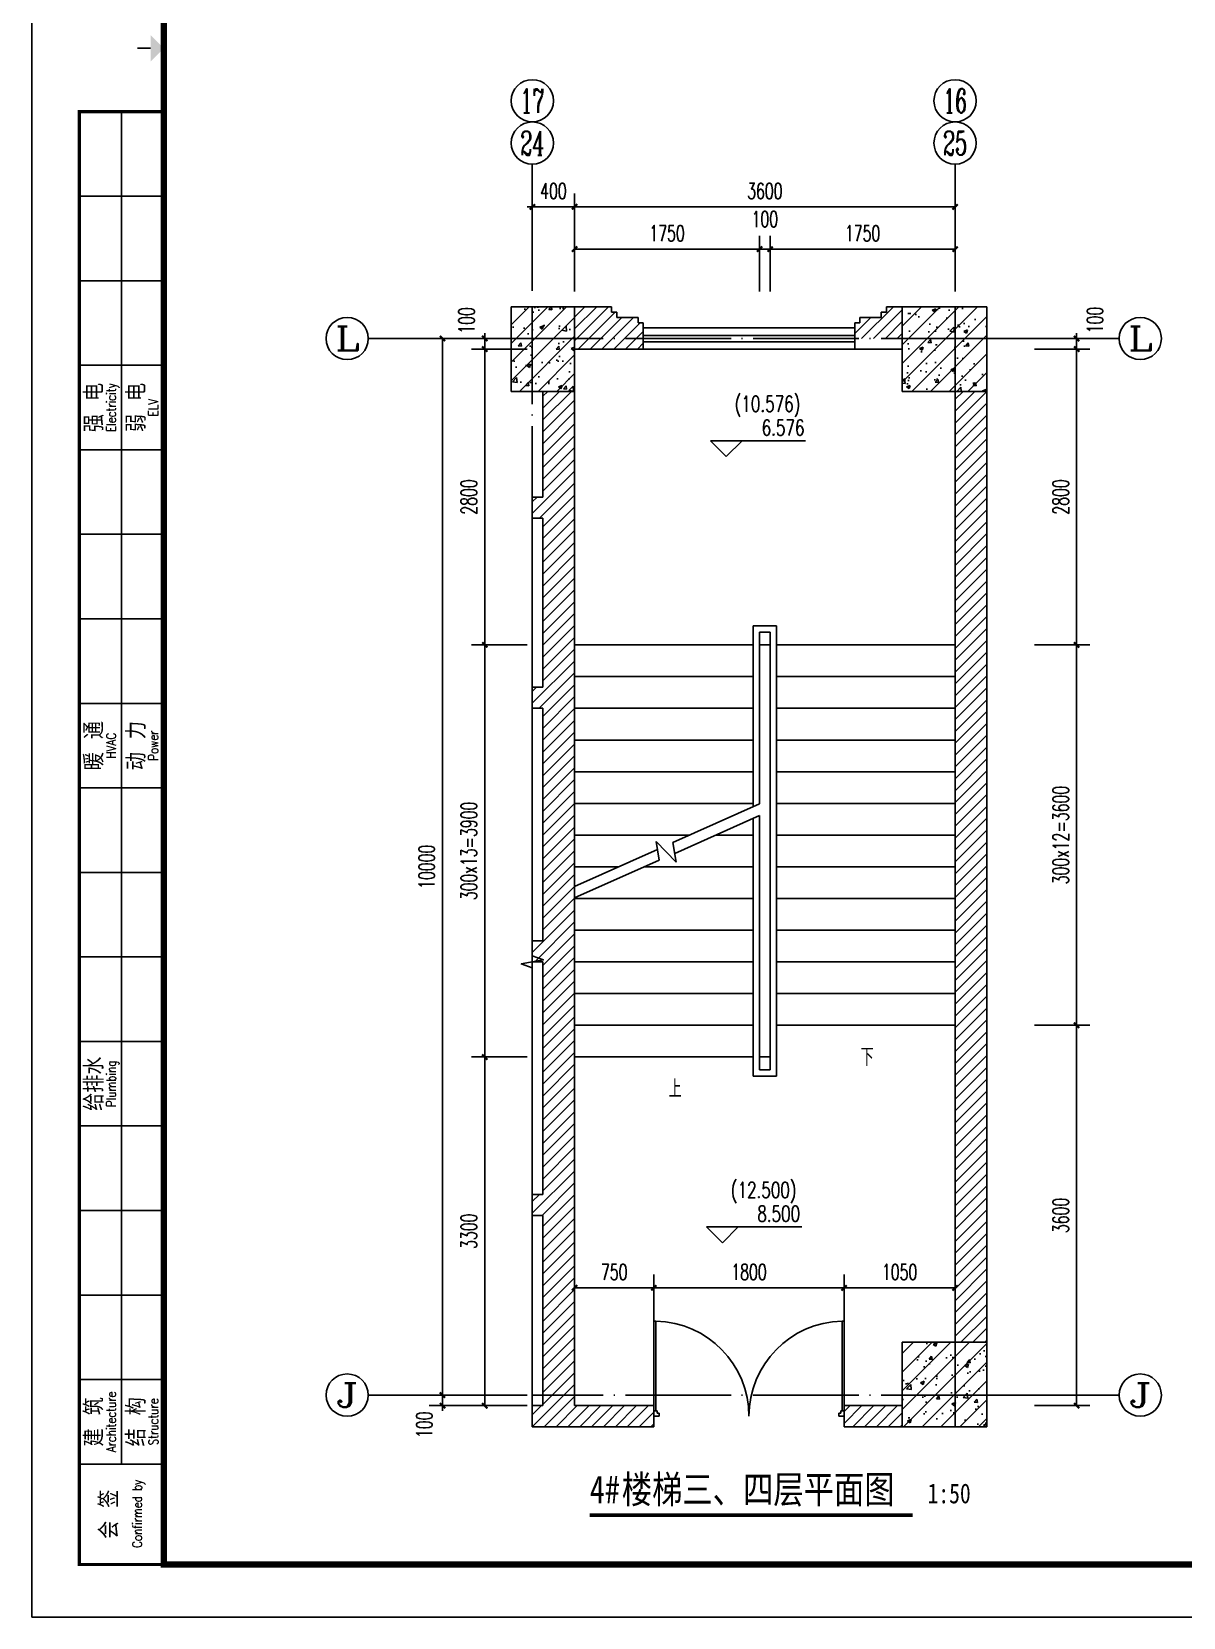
# Model space of a CAD drawing. Extents: x 307762 to 522490, y -326758 to -245675.
# Drawn here: x 480440 to 491335, y -275375 to -260368 of the extents above; entities that cross this region are included whole.
import ezdxf
from ezdxf.enums import TextEntityAlignment as Align

# ---------------------------------------------------------------- set-up
doc = ezdxf.new("R2010")
doc.units = 0
doc.header["$LTSCALE"] = 1000
doc.header["$MEASUREMENT"] = 0
doc.linetypes.add('DOTE', pattern=[2.42, 2, -0.2, 0.02, -0.2])
doc.layers.get('0').update_dxf_attribs({"linetype": 'CONTINUOUS'})
doc.layers.get('Defpoints').update_dxf_attribs({"color": 6, "linetype": 'CONTINUOUS'})
for name, color, linetype in [('A-墙线', 2, 'CONTINUOUS'), ('A-外窗', 145, 'CONTINUOUS'), ('A-门', 167, 'CONTINUOUS'), ('AXIS', 3, 'CONTINUOUS'), ('AXIS_TEXT', 7, 'CONTINUOUS'), ('COLUMN', 2, 'CONTINUOUS'), ('DIM_ELEV', 3, 'CONTINUOUS'), ('DIM_SYMB', 3, 'CONTINUOUS'), ('DOTE', 1, 'DOTE'), ('PUB_DIM', 3, 'CONTINUOUS'), ('PUB_HATCH', 250, 'CONTINUOUS'), ('PUB_TEXT', 7, 'CONTINUOUS'), ('STAIR', 4, 'CONTINUOUS'), ('图框', 85, 'CONTINUOUS')]:
    doc.layers.add(name, color=color, linetype=linetype)
doc.styles.add('_TCH_AXIS', font='COMPLEX', dxfattribs={"bigfont": 'GBCBIG'})
doc.styles.add('_TCH_DIM', font='SIMPLEX', dxfattribs={"bigfont": 'GBCBIG'})
doc.styles.add('COMPLEX', font='COMPLEX')
doc.styles.add('DIM_FONT', font='SIMPLEX.shx', dxfattribs={"width": 0.65})
doc.styles.add('TKZ2_tjkts.shx', font='tjromant.shx', dxfattribs={"bigfont": 'tjkts.shx'})
doc.styles.add('房间名称', font='simhei.ttf', dxfattribs={"width": 0.8})
doc.dimstyles.new('DIMN50', dxfattribs={"dimscale": 0.5, "dimtxt": 300, "dimasz": 100, "dimexe": 250, "dimexo": 300, "dimgap": 150, "dimtad": 1, "dimdec": 0, "dimzin": 0, "dimdsep": 46, "dimtxsty": 'DIM_FONT', "dimblk": 'ARCHTICK', "dimcen": 0.09, "dimclrt": 7, "dimazin": 2, "dimtfac": 1, "dimtdec": 0, "dimtix": 1, "dimtmove": 2, "dimatfit": 3, "dimfxl": 0, "dimtolj": 1, "dimtzin": 0, "dimarcsym": 0})
pattern_1 = [(45, (0, 0), (-88.388348, 88.388348), []), (50, (0, 0), (358.63009, -31.37607), [37.5, -412.5]), (355, (0, 0), (-69.37567, 376.09607), [30, -330]), (100.4514, (29.9, -2.6), (289.2547, 344.71977), [31.8701, -350.57106]), (46.1842, (0, 100), (533.62052, -82.7595), [56.25, -618.75]), (96.6356, (44.47, 93.1), (467.33135, 487.05894), [47.80514, -525.8565]), (351.1842, (0, 100), (467.33097, 487.0593), [45, -495]), (21, (50, 75), (298.45353, -201.30945), [37.5, -412.5]), (326, (50, 75), (121.65767, 362.57502), [30, -330]), (71.4514, (74.87, 58.22), (420.11131, 161.26525), [31.8701, -350.57106]), (37.5, (0, 0), (6.079928, 166.446927), [0, -326, 0, -335, 0, -331.25]), (7.5, (0, 0), (131.53477, 197.205856), [0, -191, 0, -318.5, 0, -126.25]), (327.5, (-111.5, 0), (266.911218, -11.277436), [0, -125, 0, -390, 0, -517.5]), (317.5, (-161.5, 0), (291.59308, 50.05249), [0, -162.5, 0, -259, 0, -367.5])]

# ---------------------------------------------------------------- blocks, each defined once
blk = doc.blocks.new('m1800')
at = {"layer": 'A-墙线'}
for p, q in [((-900, -100), (-900, 100)), ((900, -100), (900, 100))]:
    blk.add_line(p, q, dxfattribs=at)
at = {"layer": 'A-门'}
for p, q in [((-900, 900), (-900, 0)), ((-900, 900), (-880, 900)), ((-880, 900), (-880, 50)), ((880, 900), (880, 50)), ((900, 900), (880, 900)), ((900, 900), (900, 0)), ((-900, 50), (-870, 50)), ((-900, 0), (-850, 0)), ((-870, 50), (-870, 30)), ((-870, 30), (-850, 30)), ((-850, 30), (-850, 0)), ((850, 30), (850, 0)), ((870, 30), (850, 30)), ((900, 0), (850, 0)), ((870, 50), (870, 30)), ((900, 50), (870, 50))]:
    blk.add_line(p, q, dxfattribs=at)
for centre, start, end in [((-900, 0), 0, 88.7267), ((900, 0), 91.2733, 180)]:
    blk.add_arc(centre, 900, start, end, dxfattribs=at)
blk = doc.blocks.new('TJAD_TK_A1')
for p, q in [((517.38, 385.45), (517.38, 641.45)), ((509.38, 625.45), (525.38, 625.45)), ((509.38, 609.45), (525.38, 609.45)), ((509.38, 593.45), (525.38, 593.45)), ((509.38, 577.45), (525.38, 577.45)), ((509.38, 561.45), (525.38, 561.45)), ((509.38, 545.45), (525.38, 545.45)), ((509.38, 529.45), (525.38, 529.45)), ((509.38, 513.45), (525.38, 513.45)), ((509.38, 497.45), (525.38, 497.45)), ((509.38, 481.45), (525.38, 481.45)), ((509.38, 465.45), (525.38, 465.45)), ((509.38, 449.45), (525.38, 449.45)), ((509.38, 433.45), (525.38, 433.45)), ((509.38, 417.45), (525.38, 417.45)), ((509.38, 401.45), (525.38, 401.45)), ((517.38, 401.45), (517.38, 385.45)), ((509.38, 385.45), (525.38, 385.45))]:
    blk.add_line(p, q)
at = {"layer": '图框'}
for q in [(500.38, 950.45), (1341.38, 356.45)]:
    blk.add_line((500.38, 356.45), q, dxfattribs=at)
at = {"layer": '图框', "const_width": 1.2}
blk.add_lwpolyline([(1331.38, 940.45), (525.38, 940.45), (525.38, 366.45), (1331.38, 366.45)], close=True, dxfattribs=at)
at = {"layer": '图框'}
for points, const_width in [([(522.88, 653.45), (520.38, 653.45)], 0.3), ([(525.38, 366.45), (509.38, 366.45), (509.38, 641.45), (525.38, 641.45)], 0.6)]:
    blk.add_lwpolyline(points, dxfattribs=dict(at, const_width=const_width))
blk.add_solid([(522.88, 650.95), (522.88, 655.95), (525.38, 653.45)], dxfattribs=at)
at = {"style": 'TKZ2_tjkts.shx'}
for s, p in [('强 电', (512.17, 585.45)), ('弱 电', (520.17, 585.45)), ('暖 通', (512.17, 521.45)), ('动 力', (520.17, 521.45)), ('给排水', (512.17, 457.45)), ('建 筑', (512.17, 393.45)), ('结 构', (520.17, 393.45)), ('会 签', (515, 375.95))]:
    blk.add_text(s, height=3.6, rotation=90, dxfattribs=at).set_placement(p, align=Align.MIDDLE_CENTER)
at = {"style": 'TKZ2_tjkts.shx', "width": 0.8}
for s, p in [('Electricity', (515.4, 585.45)), ('ELV', (523.4, 585.45)), ('HVAC', (515.4, 521.45)), ('Power', (523.4, 521.45)), ('Plumbing', (515.4, 457.45)), ('Architecture', (515.4, 393.45)), ('Structure', (523.4, 393.45)), ('Confirmed by', (520.33, 376.06))]:
    blk.add_text(s, height=1.8, rotation=90, dxfattribs=at).set_placement(p, align=Align.MIDDLE_CENTER)
blk = doc.blocks.new('_ArchTick')
at = {"color": 0, "linetype": 'ByBlock', "const_width": 0.4}
blk.add_lwpolyline([(-0.5, -0.5), (0.5, 0.5)], dxfattribs=at)
blk = doc.blocks.new('*D244')
at = {"layer": 'Defpoints', "color": 0}
for p in [(486326, -272257), (485576, -273372), (486326, -273372)]:
    blk.add_point(p, dxfattribs=at)
at = {"layer": 'PUB_DIM', "color": 0, "lineweight": -2}
for p, q in [((485576, -273222), (485576, -272132)), ((486326, -273222), (486326, -272132)), ((485576, -272257), (486326, -272257))]:
    blk.add_line(p, q, dxfattribs=at)
at = {"layer": 'PUB_DIM', "color": 0, "lineweight": -2, "xscale": 50, "yscale": 50, "zscale": 50}
for p, rotation in [((485576, -272257), 179.9997668628941), ((486326, -272257), 359.9997668628941)]:
    blk.add_blockref('_ArchTick', p, dxfattribs=dict(at, rotation=rotation))
at = {"layer": 'PUB_DIM', "color": 7, "insert": (485951, -272107), "char_height": 150, "attachment_point": 5, "rotation": 359.9998, "style": 'DIM_FONT'}
blk.add_mtext('\\A1;750', dxfattribs=at)
blk = doc.blocks.new('*D245')
at = {"layer": 'Defpoints', "color": 0}
for p in [(488126, -272257), (486326, -273372), (488126, -273372)]:
    blk.add_point(p, dxfattribs=at)
at = {"layer": 'PUB_DIM', "color": 0, "lineweight": -2}
for p, q in [((486326, -273222), (486326, -272132)), ((488126, -273222), (488126, -272132)), ((486326, -272257), (488126, -272257))]:
    blk.add_line(p, q, dxfattribs=at)
at = {"layer": 'PUB_DIM', "color": 0, "lineweight": -2, "xscale": 50, "yscale": 50, "zscale": 50}
for p, rotation in [((486326, -272257), 179.9997668628938), ((488126, -272257), 359.9997668628939)]:
    blk.add_blockref('_ArchTick', p, dxfattribs=dict(at, rotation=rotation))
at = {"layer": 'PUB_DIM', "color": 7, "insert": (487226, -272107), "char_height": 150, "attachment_point": 5, "rotation": 359.9998, "style": 'DIM_FONT'}
blk.add_mtext('\\A1;1800', dxfattribs=at)
blk = doc.blocks.new('*D246')
at = {"layer": 'Defpoints', "color": 0}
for p in [(489176, -272257), (488126, -273372), (489176, -273372)]:
    blk.add_point(p, dxfattribs=at)
at = {"layer": 'PUB_DIM', "color": 0, "lineweight": -2}
for p, q in [((488126, -273222), (488126, -272132)), ((489176, -273222), (489176, -272132)), ((488126, -272257), (489176, -272257))]:
    blk.add_line(p, q, dxfattribs=at)
at = {"layer": 'PUB_DIM', "color": 0, "lineweight": -2, "xscale": 50, "yscale": 50, "zscale": 50}
for p, rotation in [((488126, -272257), 179.999766862893), ((489176, -272257), 359.9997668628931)]:
    blk.add_blockref('_ArchTick', p, dxfattribs=dict(at, rotation=rotation))
at = {"layer": 'PUB_DIM', "color": 7, "insert": (488651, -272107), "char_height": 150, "attachment_point": 5, "rotation": 359.9998, "style": 'DIM_FONT'}
blk.add_mtext('\\A1;1050', dxfattribs=at)
blk = doc.blocks.new('*D669')
at = {"layer": 'AXIS', "color": 0, "lineweight": -2}
for p, q in [((489926, -269772), (490451, -269772)), ((490326, -273372), (490326, -269772)), ((489926, -273372), (490451, -273372))]:
    blk.add_line(p, q, dxfattribs=at)
at = {"layer": 'Defpoints', "color": 0}
for p in [(489776, -269772), (490326, -269772), (489776, -273372)]:
    blk.add_point(p, dxfattribs=at)
at = {"layer": 'AXIS', "color": 0, "lineweight": -2, "xscale": 50, "yscale": 50, "zscale": 50}
for p, rotation in [((490326, -269772), 90), ((490326, -273372), 270)]:
    blk.add_blockref('_ArchTick', p, dxfattribs=dict(at, rotation=rotation))
at = {"layer": 'AXIS', "color": 7, "insert": (490176, -271572), "char_height": 150, "attachment_point": 5, "rotation": 90, "style": 'DIM_FONT'}
blk.add_mtext('\\A1;3600', dxfattribs=at)
blk = doc.blocks.new('*D670')
at = {"layer": 'AXIS', "color": 0, "lineweight": -2}
for p, q in [((489926, -266172), (490451, -266172)), ((490326, -269772), (490326, -266172)), ((489926, -269772), (490451, -269772))]:
    blk.add_line(p, q, dxfattribs=at)
at = {"layer": 'Defpoints', "color": 0}
for p in [(489776, -266172), (490326, -266172), (489776, -269772)]:
    blk.add_point(p, dxfattribs=at)
at = {"layer": 'AXIS', "color": 0, "lineweight": -2, "xscale": 50, "yscale": 50, "zscale": 50}
for p, rotation in [((490326, -266172), 90), ((490326, -269772), 270)]:
    blk.add_blockref('_ArchTick', p, dxfattribs=dict(at, rotation=rotation))
at = {"layer": 'AXIS', "color": 7, "insert": (490176, -267972), "char_height": 150, "attachment_point": 5, "rotation": 90, "style": 'DIM_FONT'}
blk.add_mtext('\\A1;300x12=3600', dxfattribs=at)
blk = doc.blocks.new('*D671')
at = {"layer": 'AXIS', "color": 0, "lineweight": -2}
for p, q in [((489926, -263372), (490451, -263372)), ((490326, -266172), (490326, -263372)), ((489926, -266172), (490451, -266172))]:
    blk.add_line(p, q, dxfattribs=at)
at = {"layer": 'Defpoints', "color": 0}
for p in [(489776, -263372), (490326, -263372), (489776, -266172)]:
    blk.add_point(p, dxfattribs=at)
at = {"layer": 'AXIS', "color": 0, "lineweight": -2, "xscale": 50, "yscale": 50, "zscale": 50}
for p, rotation in [((490326, -263372), 90), ((490326, -266172), 270)]:
    blk.add_blockref('_ArchTick', p, dxfattribs=dict(at, rotation=rotation))
at = {"layer": 'AXIS', "color": 7, "insert": (490176, -264772), "char_height": 150, "attachment_point": 5, "rotation": 90, "style": 'DIM_FONT'}
blk.add_mtext('\\A1;2800', dxfattribs=at)
blk = doc.blocks.new('*D672')
at = {"layer": 'AXIS', "color": 0, "lineweight": -2}
for p, q in [((489926, -263272), (490451, -263272)), ((490326, -263272), (490326, -263222)), ((490326, -263372), (490326, -263272)), ((489926, -263372), (490451, -263372)), ((490326, -263372), (490326, -263422))]:
    blk.add_line(p, q, dxfattribs=at)
at = {"layer": 'Defpoints', "color": 0}
for p in [(489776, -263272), (490326, -263272), (489776, -263372)]:
    blk.add_point(p, dxfattribs=at)
at = {"layer": 'AXIS', "color": 0, "lineweight": -2, "xscale": 50, "yscale": 50, "zscale": 50}
for p, rotation in [((490326, -263272), 270), ((490326, -263372), 90)]:
    blk.add_blockref('_ArchTick', p, dxfattribs=dict(at, rotation=rotation))
at = {"layer": 'AXIS', "color": 7, "insert": (490499, -263097), "char_height": 150, "attachment_point": 5, "rotation": 90, "style": 'DIM_FONT'}
blk.add_mtext('\\A1;100', dxfattribs=at)
blk = doc.blocks.new('*D673')
at = {"layer": 'AXIS', "color": 0, "lineweight": -2}
for p, q in [((485176, -262426), (485176, -261901)), ((485576, -262426), (485576, -261901)), ((485176, -262026), (485126, -262026)), ((485176, -262026), (485576, -262026)), ((485576, -262026), (485626, -262026))]:
    blk.add_line(p, q, dxfattribs=at)
at = {"layer": 'Defpoints', "color": 0}
for p in [(485576, -262026), (485176, -262576), (485576, -262576)]:
    blk.add_point(p, dxfattribs=at)
at = {"layer": 'AXIS', "color": 0, "lineweight": -2, "xscale": 50, "yscale": 50, "zscale": 50}
blk.add_blockref('_ArchTick', (485176, -262026), dxfattribs=at)
at = {"layer": 'AXIS', "color": 0, "lineweight": -2, "xscale": 50, "yscale": 50, "zscale": 50, "rotation": 180}
blk.add_blockref('_ArchTick', (485576, -262026), dxfattribs=at)
at = {"layer": 'AXIS', "color": 7, "insert": (485376, -261876), "char_height": 150, "attachment_point": 5, "style": 'DIM_FONT'}
blk.add_mtext('\\A1;400', dxfattribs=at)
blk = doc.blocks.new('*D674')
at = {"layer": 'AXIS', "color": 0, "lineweight": -2}
for p, q in [((485576, -262426), (485576, -261901)), ((489176, -262426), (489176, -261901)), ((485576, -262026), (489176, -262026))]:
    blk.add_line(p, q, dxfattribs=at)
at = {"layer": 'Defpoints', "color": 0}
for p in [(489176, -262026), (485576, -262576), (489176, -262576)]:
    blk.add_point(p, dxfattribs=at)
at = {"layer": 'AXIS', "color": 0, "lineweight": -2, "xscale": 50, "yscale": 50, "zscale": 50, "rotation": 180}
blk.add_blockref('_ArchTick', (485576, -262026), dxfattribs=at)
at = {"layer": 'AXIS', "color": 0, "lineweight": -2, "xscale": 50, "yscale": 50, "zscale": 50}
blk.add_blockref('_ArchTick', (489176, -262026), dxfattribs=at)
at = {"layer": 'AXIS', "color": 7, "insert": (487376, -261876), "char_height": 150, "attachment_point": 5, "style": 'DIM_FONT'}
blk.add_mtext('\\A1;3600', dxfattribs=at)
blk = doc.blocks.new('*D675')
at = {"layer": 'AXIS', "color": 0, "lineweight": -2}
for p, q in [((485576, -262826), (485576, -262301)), ((487326, -262826), (487326, -262301)), ((485576, -262426), (487326, -262426))]:
    blk.add_line(p, q, dxfattribs=at)
at = {"layer": 'Defpoints', "color": 0}
for p in [(487326, -262426), (485576, -262976), (487326, -262976)]:
    blk.add_point(p, dxfattribs=at)
at = {"layer": 'AXIS', "color": 0, "lineweight": -2, "xscale": 50, "yscale": 50, "zscale": 50, "rotation": 180}
blk.add_blockref('_ArchTick', (485576, -262426), dxfattribs=at)
at = {"layer": 'AXIS', "color": 0, "lineweight": -2, "xscale": 50, "yscale": 50, "zscale": 50}
blk.add_blockref('_ArchTick', (487326, -262426), dxfattribs=at)
at = {"layer": 'AXIS', "color": 7, "insert": (486451, -262276), "char_height": 150, "attachment_point": 5, "style": 'DIM_FONT'}
blk.add_mtext('\\A1;1750', dxfattribs=at)
blk = doc.blocks.new('*D676')
at = {"layer": 'AXIS', "color": 0, "lineweight": -2}
for p, q in [((487326, -262826), (487326, -262301)), ((487426, -262826), (487426, -262301)), ((487326, -262426), (487276, -262426)), ((487326, -262426), (487426, -262426)), ((487426, -262426), (487476, -262426))]:
    blk.add_line(p, q, dxfattribs=at)
at = {"layer": 'Defpoints', "color": 0}
for p in [(487426, -262426), (487326, -262976), (487426, -262976)]:
    blk.add_point(p, dxfattribs=at)
at = {"layer": 'AXIS', "color": 0, "lineweight": -2, "xscale": 50, "yscale": 50, "zscale": 50}
blk.add_blockref('_ArchTick', (487326, -262426), dxfattribs=at)
at = {"layer": 'AXIS', "color": 0, "lineweight": -2, "xscale": 50, "yscale": 50, "zscale": 50, "rotation": 180}
blk.add_blockref('_ArchTick', (487426, -262426), dxfattribs=at)
at = {"layer": 'AXIS', "color": 7, "insert": (487376, -262142), "char_height": 150, "attachment_point": 5, "style": 'DIM_FONT'}
blk.add_mtext('\\A1;100', dxfattribs=at)
blk = doc.blocks.new('*D677')
at = {"layer": 'AXIS', "color": 0, "lineweight": -2}
for p, q in [((487426, -262826), (487426, -262301)), ((489176, -262826), (489176, -262301)), ((487426, -262426), (489176, -262426))]:
    blk.add_line(p, q, dxfattribs=at)
at = {"layer": 'Defpoints', "color": 0}
for p in [(489176, -262426), (487426, -262976), (489176, -262976)]:
    blk.add_point(p, dxfattribs=at)
at = {"layer": 'AXIS', "color": 0, "lineweight": -2, "xscale": 50, "yscale": 50, "zscale": 50, "rotation": 180}
blk.add_blockref('_ArchTick', (487426, -262426), dxfattribs=at)
at = {"layer": 'AXIS', "color": 0, "lineweight": -2, "xscale": 50, "yscale": 50, "zscale": 50}
blk.add_blockref('_ArchTick', (489176, -262426), dxfattribs=at)
at = {"layer": 'AXIS', "color": 7, "insert": (488301, -262276), "char_height": 150, "attachment_point": 5, "style": 'DIM_FONT'}
blk.add_mtext('\\A1;1750', dxfattribs=at)
blk = doc.blocks.new('*D678')
at = {"layer": 'AXIS', "color": 0, "lineweight": -2}
for p, q in [((485126, -270072), (484601, -270072)), ((484726, -273372), (484726, -270072)), ((485126, -273372), (484601, -273372))]:
    blk.add_line(p, q, dxfattribs=at)
at = {"layer": 'Defpoints', "color": 0}
for p in [(484726, -270072), (485276, -270072), (485276, -273372)]:
    blk.add_point(p, dxfattribs=at)
at = {"layer": 'AXIS', "color": 0, "lineweight": -2, "xscale": 50, "yscale": 50, "zscale": 50}
for p, rotation in [((484726, -270072), 90), ((484726, -273372), 270)]:
    blk.add_blockref('_ArchTick', p, dxfattribs=dict(at, rotation=rotation))
at = {"layer": 'AXIS', "color": 7, "insert": (484576, -271722), "char_height": 150, "attachment_point": 5, "rotation": 90, "style": 'DIM_FONT'}
blk.add_mtext('\\A1;3300', dxfattribs=at)
blk = doc.blocks.new('*D679')
at = {"layer": 'AXIS', "color": 0, "lineweight": -2}
for p, q in [((485126, -266172), (484601, -266172)), ((484726, -270072), (484726, -266172)), ((485126, -270072), (484601, -270072))]:
    blk.add_line(p, q, dxfattribs=at)
at = {"layer": 'Defpoints', "color": 0}
for p in [(484726, -266172), (485276, -266172), (485276, -270072)]:
    blk.add_point(p, dxfattribs=at)
at = {"layer": 'AXIS', "color": 0, "lineweight": -2, "xscale": 50, "yscale": 50, "zscale": 50}
for p, rotation in [((484726, -266172), 90), ((484726, -270072), 270)]:
    blk.add_blockref('_ArchTick', p, dxfattribs=dict(at, rotation=rotation))
at = {"layer": 'AXIS', "color": 7, "insert": (484576, -268122), "char_height": 150, "attachment_point": 5, "rotation": 90, "style": 'DIM_FONT'}
blk.add_mtext('\\A1;300x13=3900', dxfattribs=at)
blk = doc.blocks.new('*D680')
at = {"layer": 'AXIS', "color": 0, "lineweight": -2}
for p, q in [((485126, -263372), (484601, -263372)), ((484726, -266172), (484726, -263372)), ((485126, -266172), (484601, -266172))]:
    blk.add_line(p, q, dxfattribs=at)
at = {"layer": 'Defpoints', "color": 0}
for p in [(484726, -263372), (485276, -263372), (485276, -266172)]:
    blk.add_point(p, dxfattribs=at)
at = {"layer": 'AXIS', "color": 0, "lineweight": -2, "xscale": 50, "yscale": 50, "zscale": 50}
for p, rotation in [((484726, -263372), 90), ((484726, -266172), 270)]:
    blk.add_blockref('_ArchTick', p, dxfattribs=dict(at, rotation=rotation))
at = {"layer": 'AXIS', "color": 7, "insert": (484576, -264772), "char_height": 150, "attachment_point": 5, "rotation": 90, "style": 'DIM_FONT'}
blk.add_mtext('\\A1;2800', dxfattribs=at)
blk = doc.blocks.new('*D681')
at = {"layer": 'AXIS', "color": 0, "lineweight": -2}
for p, q in [((485126, -263272), (484601, -263272)), ((484726, -263272), (484726, -263222)), ((484726, -263372), (484726, -263272)), ((485126, -263372), (484601, -263372)), ((484726, -263372), (484726, -263422))]:
    blk.add_line(p, q, dxfattribs=at)
at = {"layer": 'Defpoints', "color": 0}
for p in [(484726, -263272), (485276, -263272), (485276, -263372)]:
    blk.add_point(p, dxfattribs=at)
at = {"layer": 'AXIS', "color": 0, "lineweight": -2, "xscale": 50, "yscale": 50, "zscale": 50}
for p, rotation in [((484726, -263272), 270), ((484726, -263372), 90)]:
    blk.add_blockref('_ArchTick', p, dxfattribs=dict(at, rotation=rotation))
at = {"layer": 'AXIS', "color": 7, "insert": (484554, -263101), "char_height": 150, "attachment_point": 5, "rotation": 90, "style": 'DIM_FONT'}
blk.add_mtext('\\A1;100', dxfattribs=at)
blk = doc.blocks.new('*D682')
at = {"layer": 'AXIS', "color": 0, "lineweight": -2}
for p, q in [((485126, -273272), (484201, -273272)), ((484326, -273272), (484326, -273222)), ((484326, -273372), (484326, -273272)), ((485126, -273372), (484201, -273372)), ((484326, -273372), (484326, -273422))]:
    blk.add_line(p, q, dxfattribs=at)
at = {"layer": 'Defpoints', "color": 0}
for p in [(484326, -273272), (485276, -273272), (485276, -273372)]:
    blk.add_point(p, dxfattribs=at)
at = {"layer": 'AXIS', "color": 0, "lineweight": -2, "xscale": 50, "yscale": 50, "zscale": 50}
for p, rotation in [((484326, -273272), 270), ((484326, -273372), 90)]:
    blk.add_blockref('_ArchTick', p, dxfattribs=dict(at, rotation=rotation))
at = {"layer": 'AXIS', "color": 7, "insert": (484154, -273553), "char_height": 150, "attachment_point": 5, "rotation": 90, "style": 'DIM_FONT'}
blk.add_mtext('\\A1;100', dxfattribs=at)
blk = doc.blocks.new('*D683')
at = {"layer": 'AXIS', "color": 0, "lineweight": -2}
for p, q in [((485126, -263272), (484201, -263272)), ((484326, -273272), (484326, -263272)), ((485126, -273272), (484201, -273272))]:
    blk.add_line(p, q, dxfattribs=at)
at = {"layer": 'Defpoints', "color": 0}
for p in [(484326, -263272), (485276, -263272), (485276, -273272)]:
    blk.add_point(p, dxfattribs=at)
at = {"layer": 'AXIS', "color": 0, "lineweight": -2, "xscale": 50, "yscale": 50, "zscale": 50}
for p, rotation in [((484326, -263272), 90), ((484326, -273272), 270)]:
    blk.add_blockref('_ArchTick', p, dxfattribs=dict(at, rotation=rotation))
at = {"layer": 'AXIS', "color": 7, "insert": (484176, -268272), "char_height": 150, "attachment_point": 5, "rotation": 90, "style": 'DIM_FONT'}
blk.add_mtext('\\A1;10000', dxfattribs=at)
blk = doc.blocks.new('_AXISO')
blk.add_circle((0, 0), 0.5)
at = {"layer": 'AXIS_TEXT', "style": 'COMPLEX', "width": 1.041667}
blk.add_attdef('A', text='', height=0.56, dxfattribs=at).set_placement((-0.25, -0.28), (0.25, -0.28), align=Align.FIT)

msp = doc.modelspace()

# ---------------------------------------------------------------- hatches: boundary and pattern name
at = {"layer": 'PUB_HATCH'}
h = msp.add_hatch(dxfattribs=at)
h.set_pattern_fill('钢筋混凝土', color=256, scale=50, style=0)
h.set_pattern_definition(pattern_1)
h.paths.add_polyline_path([(484976, -262972.1), (484976, -263772.1), (485576, -263772.1), (485576, -262972.1)])
h = msp.add_hatch(dxfattribs=at)
h.set_pattern_fill('ANSI31', color=256, scale=50, style=0)
h.set_pattern_definition([(45, (485176.02, -273572.145), (-56.1266, 56.1266), [])])
h.paths.add_polyline_path([(485576, -263772.1), (485276, -263772.1), (485276, -264772.1), (485176, -264772.1), (485176, -264972.1), (485276, -264972.1), (485276, -266572.1), (485176, -266572.1), (485176, -266772.1), (485276, -266772.1), (485276, -268972.1), (485176, -268972.1), (485176, -269172.1), (485276, -269172.1), (485276, -271372.1), (485176, -271372.1), (485176, -271572.1), (485276, -271572.1), (485276, -273272.1), (485576, -273272.1)])
h.paths.add_polyline_path([(486226, -263122.1), (486176, -263122.1), (486176, -263072.1), (485976, -263072.1), (485976, -263022.1), (485926, -263022.1), (485926, -262972.1), (485576, -262972.1), (485576, -263272.1), (486226, -263272.1)])
h.paths.add_polyline_path([(486226, -263272.1), (485576, -263272.1), (485576, -263372.1), (486226, -263372.1)])
h.paths.add_polyline_path([(488676, -262972.1), (488526, -262972.1), (488526, -263022.1), (488476, -263022.1), (488476, -263072.1), (488276, -263072.1), (488276, -263122.1), (488226, -263122.1), (488226, -263272.1), (488676, -263272.1)])
h.paths.add_polyline_path([(489476, -263772.1), (489176, -263772.1), (489176, -272772.1), (489476, -272772.1)])
h.paths.add_polyline_path([(488676, -273372.1), (488126, -273372.1), (488126, -273572.1), (488676, -273572.1)])
h.paths.add_polyline_path([(486326, -273372.1), (485576, -273372.1), (485576, -273272.1), (485276, -273272.1), (485276, -273372.1), (485176, -273372.1), (485176, -273572.1), (486326, -273572.1)])
h = msp.add_hatch(dxfattribs=at)
h.set_pattern_fill('钢筋混凝土', color=256, scale=50, style=0)
h.set_pattern_definition(pattern_1)
h.paths.add_polyline_path([(488676, -262972.1), (488676, -263772.1), (489476, -263772.1), (489476, -262972.1)])
h = msp.add_hatch(dxfattribs=at)
h.set_pattern_fill('钢筋混凝土', color=256, scale=50, style=0)
h.set_pattern_definition(pattern_1)
h.paths.add_polyline_path([(488676, -272772.1), (488676, -273572.1), (489476, -273572.1), (489476, -272772.1)])

# ---------------------------------------------------------------- linework, layer by layer
at = {"layer": 'A-墙线'}
for p, q in [((485576, -262972.1), (485926, -262972.1)), ((485926, -262972.1), (485926, -263022.1)), ((485926, -263022.1), (485976, -263022.1)), ((485976, -263022.1), (485976, -263072.1)), ((488476, -263022.1), (488476, -263072.1)), ((488526, -263022.1), (488476, -263022.1)), ((488526, -262972.1), (488526, -263022.1)), ((488526, -262972.1), (488676, -262972.1)), ((485976, -263072.1), (486176, -263072.1)), ((486176, -263072.1), (486176, -263122.1)), ((486176, -263122.1), (486226, -263122.1)), ((486226, -263122.1), (486226, -263372.1)), ((488276, -263122.1), (488226, -263122.1)), ((488226, -263122.1), (488226, -263372.1)), ((488276, -263072.1), (488276, -263122.1)), ((488476, -263072.1), (488276, -263072.1)), ((485576, -263372.1), (486226, -263372.1)), ((488226, -263372.1), (488676, -263372.1)), ((485576, -273372.1), (485576, -263572.1)), ((485276, -264772.1), (485276, -263772.1)), ((489176, -272772.1), (489176, -263772.1)), ((489476, -272772.1), (489476, -263772.1)), ((485176, -264772.1), (485276, -264772.1)), ((485176, -264972.1), (485276, -264972.1)), ((485276, -266572.1), (485276, -264972.1)), ((485176, -266572.1), (485276, -266572.1)), ((485176, -266772.1), (485276, -266772.1)), ((485276, -268972.1), (485276, -266772.1)), ((485176, -268972.1), (485276, -268972.1)), ((485176, -269172.1), (485276, -269172.1)), ((485276, -271372.1), (485276, -269172.1)), ((485176, -271372.1), (485276, -271372.1)), ((485176, -271572.1), (485276, -271572.1)), ((485276, -273372.1), (485276, -271572.1)), ((485176, -273372.1), (485276, -273372.1)), ((485576, -273372.1), (486326, -273372.1)), ((488126, -273372.1), (488676, -273372.1)), ((485176, -273572.1), (486326, -273572.1)), ((488126, -273572.1), (488676, -273572.1))]:
    msp.add_line(p, q, dxfattribs=at)
at = {"layer": 'A-外窗'}
for p, q in [((486226, -263172.1), (488226, -263172.1)), ((486226, -263242.1), (488226, -263242.1)), ((486226, -263302.1), (488226, -263302.1)), ((486226, -263372.1), (488226, -263372.1))]:
    msp.add_line(p, q, dxfattribs=at)
at = {"layer": 'AXIS'}
for p, q in [((485176, -261222.1), (485176, -261222.1)), ((489176, -261222.1), (489176, -261222.1)), ((485176, -262822.1), (485176, -261622.1)), ((489176, -262822.1), (489176, -261622.1)), ((484826, -263272.1), (483624.3, -263272.1)), ((489476, -263272.1), (490727.8, -263272.1)), ((484826, -273272.1), (483624.3, -273272.1)), ((489476, -273272.1), (490727.8, -273272.1))]:
    msp.add_line(p, q, dxfattribs=at)
at = {"layer": 'COLUMN'}
for p, q in [((484976, -262972.1), (484976, -263772.1)), ((485576, -262972.1), (484976, -262972.1)), ((485576, -263772.1), (485576, -262972.1)), ((488676, -262972.1), (488676, -263772.1)), ((489476, -262972.1), (488676, -262972.1)), ((489476, -263772.1), (489476, -262972.1)), ((484976, -263772.1), (485576, -263772.1)), ((488676, -263772.1), (489476, -263772.1)), ((488676, -272772.1), (488676, -273572.1)), ((489476, -272772.1), (488676, -272772.1)), ((489476, -273572.1), (489476, -272772.1)), ((488676, -273572.1), (489476, -273572.1))]:
    msp.add_line(p, q, dxfattribs=at)
at = {"layer": 'DIM_ELEV'}
for p, q in [((487011, -264389.8), (486861, -264239.8)), ((486861, -264239.8), (487761, -264239.8)), ((487011, -264389.8), (487161, -264239.8)), ((486974.7, -271830.1), (486824.7, -271680.1)), ((486824.7, -271680.1), (487724.7, -271680.1)), ((486974.7, -271830.1), (487124.7, -271680.1))]:
    msp.add_line(p, q, dxfattribs=at)
at = {"layer": 'DIM_SYMB'}
msp.add_lwpolyline([(485176, -264772.1), (485176, -269115.9), (485281, -269154.1), (485071, -269191.1), (485176, -269228.4), (485176, -273572.1)], dxfattribs=at)
for points in [[(488331, -269772.1, 0, 0, 0), (488331.7, -264821.8, 0, 0, 0), (486518.5, -264821.8, 0, 0, 0), (486518.5, -267822.1, 40, 0, 0), (486518.5, -267972.1, 0, 0, 0)], [(486518.5, -270072.1, 0, 0, 0), (486518.5, -268422.1, 40, 0, 0), (486518.5, -268272.1, 0, 0, 0)]]:
    msp.add_lwpolyline(points, format="xyseb", dxfattribs=at)
at = {"layer": 'DIM_SYMB', "const_width": 35}
msp.add_lwpolyline([(485719.6, -274407.7), (488775.1, -274407.7)], dxfattribs=at)
at = {"layer": 'DOTE', "ltscale": 0.5}
for p, q in [((485176, -273572.1), (485176, -262972.1)), ((489176, -273572.1), (489176, -262972.1)), ((489476, -263272.1), (484976, -263272.1)), ((489476, -273272.1), (485176, -273272.1))]:
    msp.add_line(p, q, dxfattribs=at)
at = {"layer": 'PUB_HATCH', "color": 1}
msp.add_lwpolyline([(517989.6, -246175.1), (481689.6, -246175.1), (481689.6, -274875.1), (517989.6, -274875.1)], close=True, dxfattribs=at)
at = {"layer": 'STAIR'}
for p, q in [((487266, -267704.1), (487266, -265992.1)), ((487266, -265992.1), (487486, -265992.1)), ((487326, -267677.4), (487326, -266052.1)), ((487326, -266052.1), (487426, -266052.1)), ((487426, -266052.1), (487426, -270192.1)), ((487486, -265992.1), (487486, -270252.1)), ((485576, -268457.4), (485576, -266172.1)), ((485576, -266172.1), (487266, -266172.1)), ((487326, -267677.4), (487326, -266172.1)), ((487326, -266172.1), (487426, -266172.1)), ((487426, -266172.1), (487426, -269772.1)), ((489176, -266172.1), (487486, -266172.1)), ((489176, -266172.1), (489176, -269772.1)), ((485576, -266472.1), (487266, -266472.1)), ((489176, -266472.1), (487486, -266472.1)), ((485576, -266772.1), (487266, -266772.1)), ((489176, -266772.1), (487486, -266772.1)), ((485576, -267072.1), (487266, -267072.1)), ((489176, -267072.1), (487486, -267072.1)), ((485576, -267372.1), (487266, -267372.1)), ((489176, -267372.1), (487486, -267372.1)), ((485576, -267672.1), (487266, -267672.1)), ((486506.7, -268042.6), (487326, -267677.4)), ((489176, -267672.1), (487486, -267672.1)), ((486523, -268144.8), (487326, -267786.9)), ((487266, -270252.1), (487266, -267813.6)), ((487326, -270072.1), (487326, -267786.9)), ((487326, -270192.1), (487326, -267786.9)), ((485576, -267972.1), (486664.7, -267972.1)), ((486910.4, -267972.1), (487266, -267972.1)), ((489176, -267972.1), (487486, -267972.1)), ((485576, -268457.4), (486360.8, -268107.6)), ((486377.1, -268209.8), (486349.1, -268033.6)), ((486349.1, -268033.6), (486536, -268227)), ((486536, -268227), (486506.7, -268042.6)), ((485576, -268566.9), (486377.1, -268209.8)), ((485576, -268272.1), (485991.7, -268272.1)), ((486237.3, -268272.1), (487266, -268272.1)), ((489176, -268272.1), (487486, -268272.1)), ((485576, -270072.1), (485576, -268566.9)), ((485576, -268572.1), (487266, -268572.1)), ((489176, -268572.1), (487486, -268572.1)), ((485576, -268872.1), (487266, -268872.1)), ((489176, -268872.1), (487486, -268872.1)), ((485576, -269172.1), (487266, -269172.1)), ((489176, -269172.1), (487486, -269172.1)), ((485576, -269472.1), (487266, -269472.1)), ((489176, -269472.1), (487486, -269472.1)), ((485576, -269772.1), (487266, -269772.1)), ((487426, -270072.1), (487426, -269772.1)), ((489176, -269772.1), (487486, -269772.1)), ((485576, -270072.1), (487266, -270072.1)), ((487326, -270072.1), (487426, -270072.1)), ((487486, -270252.1), (487266, -270252.1)), ((487426, -270192.1), (487326, -270192.1))]:
    msp.add_line(p, q, dxfattribs=at)

# ---------------------------------------------------------------- block references
at = {"layer": 'A-门', "xscale": -1}
msp.add_blockref('m1800', (487226, -273472.1), dxfattribs=at)
at = {"layer": 'AXIS'}
ref = msp.add_blockref('_AXISO', (485176, -261022.1), dxfattribs=dict(at, xscale=400, yscale=400, zscale=400))
ref.add_attrib('A', '17', dxfattribs={"layer": 'AXIS_TEXT', "height": 226.27, "style": '_TCH_AXIS', "width": 0.724138}).set_placement((485062.9, -261135.3), (485289.2, -261135.3), align=Align.FIT)
ref = msp.add_blockref('_AXISO', (489176, -261022.1), dxfattribs=dict(at, xscale=400, yscale=400, zscale=400))
ref.add_attrib('A', '16', dxfattribs={"layer": 'AXIS_TEXT', "height": 226.27, "style": '_TCH_AXIS', "width": 0.724138}).set_placement((489062.9, -261135.3), (489289.2, -261135.3), align=Align.FIT)
ref = msp.add_blockref('_AXISO', (485176, -261422.1), dxfattribs=dict(at, xscale=400, yscale=400, zscale=400))
ref.add_attrib('A', '24', dxfattribs={"layer": 'AXIS_TEXT', "height": 226.27, "style": '_TCH_AXIS', "width": 0.583333}).set_placement((485062.9, -261535.3), (485289.2, -261535.3), align=Align.FIT)
ref = msp.add_blockref('_AXISO', (489176, -261422.1), dxfattribs=dict(at, xscale=400, yscale=400, zscale=400))
ref.add_attrib('A', '25', dxfattribs={"layer": 'AXIS_TEXT', "height": 226.27, "style": '_TCH_AXIS', "width": 0.617647}).set_placement((489062.9, -261535.3), (489289.2, -261535.3), align=Align.FIT)
ref = msp.add_blockref('_AXISO', (483424.3, -263272.1), dxfattribs=dict(at, xscale=400, yscale=400, zscale=400))
ref.add_attrib('A', 'L', dxfattribs={"layer": 'AXIS_TEXT', "height": 226.3, "style": '_TCH_AXIS', "width": 1.4}).set_placement((483311.1, -263385.3), (483537.4, -263385.3), align=Align.FIT)
ref = msp.add_blockref('_AXISO', (490927.8, -263272.1), dxfattribs=dict(at, xscale=400, yscale=400, zscale=400))
ref.add_attrib('A', 'L', dxfattribs={"layer": 'AXIS_TEXT', "height": 226.3, "style": '_TCH_AXIS', "width": 1.4}).set_placement((490814.6, -263385.3), (491040.9, -263385.3), align=Align.FIT)
ref = msp.add_blockref('_AXISO', (483424.3, -273272.1), dxfattribs=dict(at, xscale=400, yscale=400, zscale=400))
ref.add_attrib('A', 'J', dxfattribs={"layer": 'AXIS_TEXT', "height": 226.3, "style": '_TCH_AXIS', "width": 1.909091}).set_placement((483311.1, -273385.3), (483537.4, -273385.3), align=Align.FIT)
ref = msp.add_blockref('_AXISO', (490927.8, -273272.1), dxfattribs=dict(at, xscale=400, yscale=400, zscale=400))
ref.add_attrib('A', 'J', dxfattribs={"layer": 'AXIS_TEXT', "height": 226.3, "style": '_TCH_AXIS', "width": 1.909091}).set_placement((490814.6, -273385.3), (491040.9, -273385.3), align=Align.FIT)
at = {"layer": '图框', "xscale": 50, "yscale": 50, "zscale": 50}
msp.add_blockref('TJAD_TK_A1', (455420.6, -293197.5), dxfattribs=at)

# ---------------------------------------------------------------- texts
at = {"layer": 'PUB_TEXT'}
for s, height, style, width, p in [('(10.576)', 148.75, '_TCH_DIM', 0.705882, (487091, -263964.8)), ('6.576', 148.75, '_TCH_DIM', 0.705882, (487346, -264189.8)), ('(12.500)', 148.75, '_TCH_DIM', 0.705882, (487054.7, -271405.1)), ('8.500', 148.75, '_TCH_DIM', 0.705882, (487304.7, -271630.1)), ('楼梯三、四层平面图', 262.87, '房间名称', 0.8, (486022.1, -274296.4)), ('4#', 262.87, '房间名称', 0.8, (485719.6, -274296.4)), ('1:50', 187.76, '房间名称', 0.8, (488915.1, -274296.4))]:
    msp.add_text(s, height=height, dxfattribs=dict(at, style=style, width=width)).set_placement(p)
at = {"layer": 'PUB_TEXT', "style": '_TCH_DIM'}
for s, p in [('下', (488283.5, -270157.1)), ('上', (486466.4, -270457.1))]:
    msp.add_text(s, height=168.8, dxfattribs=at).set_placement(p)

# ---------------------------------------------------------------- dimensions: what is measured, and where the dimension line sits
at = {"layer": 'AXIS'}
for p1, p2, distance, picture, middle in [((485176, -262575.9), (485576, -262575.9), 550, '*D673', (485376, -261875.9)), ((485576, -262575.9), (489176, -262575.9), 550, '*D674', (487376, -261875.9)), ((485576, -262975.9), (487326, -262975.9), 550, '*D675', (486451, -262275.9)), ((487426, -262975.9), (489176, -262975.9), 550, '*D677', (488301, -262275.9)), ((485276, -273272.1), (485276, -263272.1), 950, '*D683', (484176, -268272.1)), ((485276, -266172.1), (485276, -263372.1), 550, '*D680', (484576, -264772.1)), ((489776, -266172.1), (489776, -263372.1), -550, '*D671', (490176, -264772.1)), ((489776, -273372.1), (489776, -269772.1), -550, '*D669', (490176, -271572.1)), ((485276, -273372.1), (485276, -270072.1), 550, '*D678', (484576, -271722.1))]:
    dim = msp.add_aligned_dim(p1=p1, p2=p2, distance=distance, dimstyle='DIMN50', dxfattribs=at)
    dim.commit()
    dim.dimension.update_dxf_attribs({"geometry": picture, "text_midpoint": middle})
for base, p1, p2, angle, picture, middle in [((487426, -262425.9), (487326, -262975.9), (487426, -262975.9), 0, '*D676', (487376, -262142.2)), ((484726, -263272.1), (485276, -263372.1), (485276, -263272.1), 90.00002, '*D681', (484553.5, -263100.9)), ((490326, -263272.1), (489776, -263372.1), (489776, -263272.1), 89.99998, '*D672', (490498.5, -263097.1)), ((484326, -273272.1), (485276, -273372.1), (485276, -273272.1), 90.00002, '*D682', (484153.5, -273553.4))]:
    dim = msp.add_linear_dim(base=base, p1=p1, p2=p2, angle=angle, dimstyle='DIMN50', dxfattribs=at)
    dim.commit()
    dim.dimension.update_dxf_attribs({"geometry": picture, "text_midpoint": middle, "dimtype": 129})
for p1, p2, distance, text, picture, middle in [((485276, -270072.1), (485276, -266172.1), 550, '300x13=3900', '*D679', (484576, -268122.1)), ((489776, -269772.1), (489776, -266172.1), -550, '300x12=3600', '*D670', (490176, -267972.1))]:
    dim = msp.add_aligned_dim(p1=p1, p2=p2, distance=distance, text=text, dimstyle='DIMN50', dxfattribs=at)
    dim.commit()
    dim.dimension.update_dxf_attribs({"geometry": picture, "text_midpoint": middle})
at = {"layer": 'PUB_DIM'}
for p1, p2, picture, middle in [((485576, -273372.1), (486326, -273372.1), '*D244', (485951, -272106.7)), ((486326, -273372.1), (488126, -273372.2), '*D245', (487226, -272106.7)), ((488126, -273372.2), (489176, -273372.2), '*D246', (488651, -272106.7))]:
    dim = msp.add_aligned_dim(p1=p1, p2=p2, distance=1115.5, dimstyle='DIMN50', dxfattribs=at)
    dim.commit()
    dim.dimension.update_dxf_attribs({"geometry": picture, "text_midpoint": middle})

doc.saveas('drawing.dxf')
